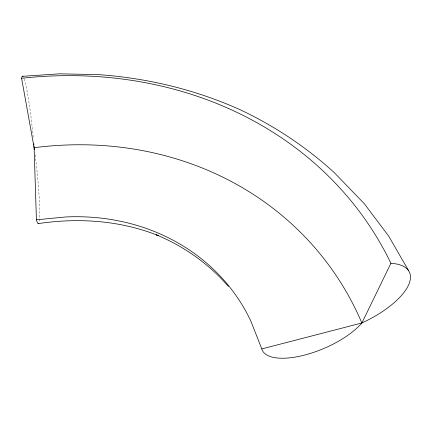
<?xml version="1.0" encoding="UTF-8"?>
<svg xmlns="http://www.w3.org/2000/svg" width="432" height="432" viewBox="0 0 432 432"><rect width="100%" height="100%" fill="white"/><g stroke="black" fill="none" stroke-linecap="round" stroke-linejoin="round"><path stroke-width="0.32" stroke-dasharray="2.16 1.62" d="M24.219 78.872A54.724 4.293 84 0 1 33.264 137.84M35.111 154.856A49.955 3.893 84.3 0 1 39.155 221.935"/><path stroke-width="0.65" d="M261.765 348.926A57.602 22.918 -23.2 0 0 304.63 355.061A57.602 22.918 -23.2 0 0 361.897 322.99L390.911 263.272A409.531 356.584 -27.9 0 0 21.6 78.278A54.724 4.293 84 0 1 23.042 76.41M390.89 263.288A64.379 26.266 -24.6 0 1 408.24 285.671A64.379 26.266 -24.6 0 1 361.865 322.985L261.803 348.916L250.69 320.722A217.361 194.065 -29.4 0 0 66.128 216.94L36.418 219.807L34.112 147.701A54.724 4.293 84 0 0 34.004 146.405M38.486 223.571C78.559 217.615 120.263 220.406 158.107 235.521M22.216 76.329L59.486 73.829L98.107 74.601C147.404 78.025 196.042 89.726 241.083 110.155C274.973 126.257 306.342 147.199 334.103 172.444L364.338 203.753L388.611 236.002L408.667 270.772M158.225 235.548L156.173 234.776C183.811 246.197 208.759 263.79 228.371 286.411M21.6 78.278L34.112 147.701A49.955 3.893 84.3 0 1 34.387 149.575M34.112 147.701A353.619 316.915 -36.1 0 1 361.87 322.996M33.793 143.786A54.724 4.293 84 0 1 33.901 145.098M38.486 223.609A49.955 3.893 84.3 0 1 36.418 219.834"/></g></svg>
